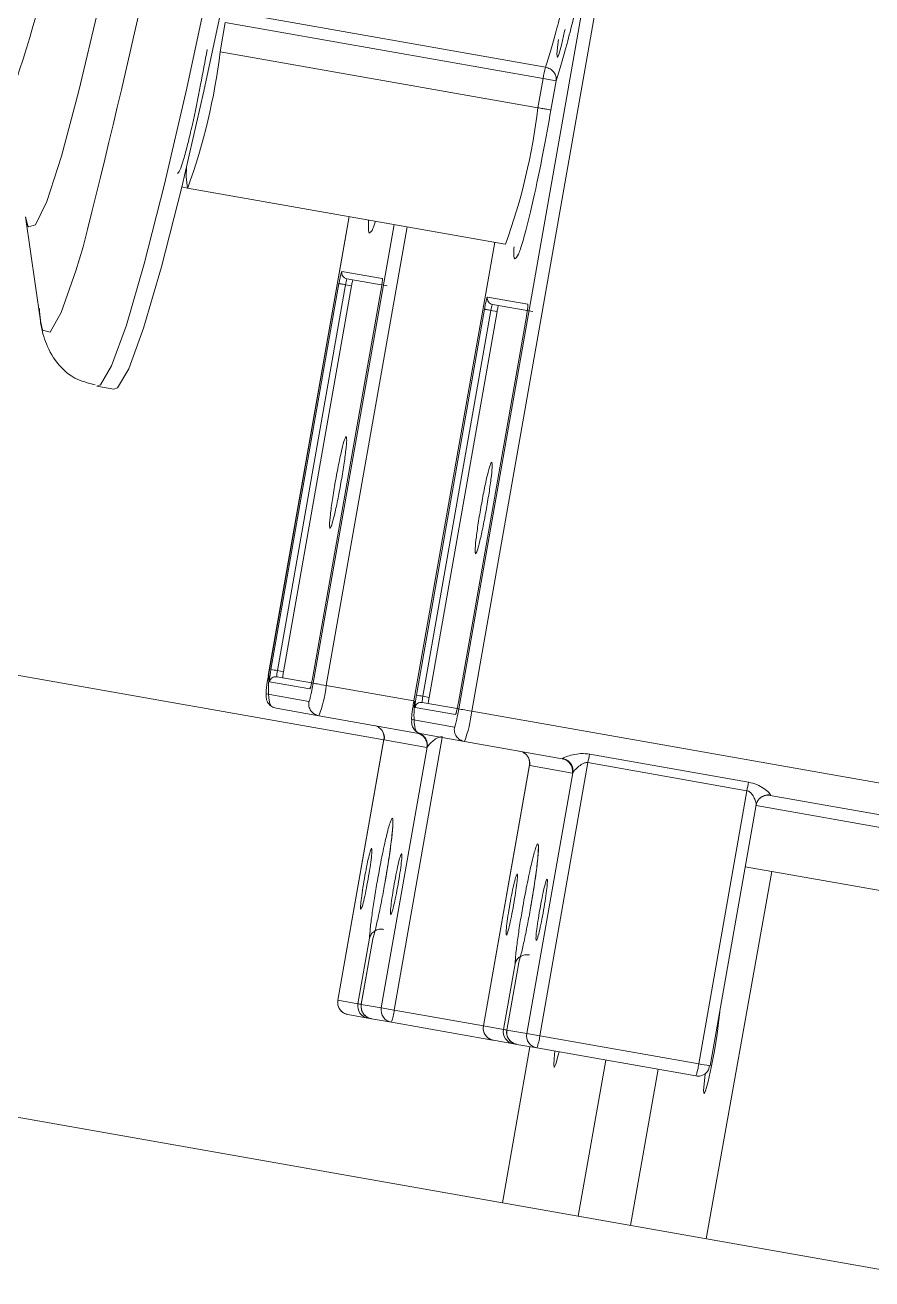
# Model space of a CAD drawing. Header units: millimetres. Extents: x 0 to 1189, y 0 to 841.
# Drawn here: x 926.874 to 929.597, y 561.738 to 565.77 of the extents above; entities that cross this region are included whole.
import ezdxf

# ---------------------------------------------------------------- set-up
doc = ezdxf.new("R2010")
doc.units = ezdxf.units.MM
doc.layers.get('0').update_dxf_attribs({"lineweight": 18})

msp = doc.modelspace()

# ---------------------------------------------------------------- linework, layer by layer
at = {"color": 7, "linetype": 'Continuous', "lineweight": 15}
for p, q in [((928.2686, 563.5708), (928.7504, 566.3033)), ((928.3103, 563.5635), (928.7921, 566.2959)), ((928.5478, 565.6343), (927.5255, 565.8145)), ((927.5011, 565.6843), (927.5177, 565.7786)), ((927.5177, 565.7786), (928.54, 565.5983)), ((927.5011, 565.6843), (928.5233, 565.5041)), ((928.54, 565.5983), (928.5233, 565.5041)), ((928.5817, 565.591), (928.54, 565.5983)), ((928.5817, 565.591), (928.5651, 565.4967)), ((927.3776, 565.2492), (927.3958, 565.2459)), ((927.3958, 565.2459), (928.4181, 565.0657)), ((926.8756, 565.1529), (926.9233, 564.8186)), ((927.9162, 565.1542), (927.6561, 563.6788)), ((927.8006, 563.6534), (928.0607, 565.1287)), ((928.3843, 565.0716), (928.1241, 563.5963)), ((928.4181, 565.0657), (928.419, 565.0658)), ((927.8926, 564.9775), (928.0226, 564.9546)), ((927.6645, 563.6977), (927.8833, 564.9385)), ((927.9041, 564.9348), (927.6853, 563.694)), ((927.9238, 564.9314), (927.705, 563.6905)), ((927.9041, 564.9348), (927.9238, 564.9314)), ((928.0387, 564.9314), (927.9088, 564.9543)), ((928.018, 564.9148), (927.7992, 563.6739)), ((928.018, 564.9148), (927.7992, 563.6739)), ((928.018, 564.9148), (928.018, 564.9148)), ((928.3606, 564.895), (928.4906, 564.8721)), ((928.1325, 563.6151), (928.3513, 564.856)), ((928.3722, 564.8523), (928.1534, 563.6115)), ((928.3918, 564.8489), (928.173, 563.608)), ((928.3722, 564.8523), (928.3918, 564.8489)), ((928.5068, 564.8489), (928.3768, 564.8718)), ((928.486, 564.8322), (928.2672, 563.5914)), ((928.4861, 564.8322), (928.2673, 563.5914)), ((928.486, 564.8322), (928.4861, 564.8322)), ((927.1043, 564.6088), (927.1592, 564.5991)), ((928.0274, 563.4712), (923.0115, 564.3557)), ((927.705, 563.6905), (927.6853, 563.694)), ((927.7899, 563.6349), (927.6599, 563.6579)), ((927.6831, 563.6741), (927.8017, 563.6532)), ((927.6494, 563.6191), (927.7865, 563.5949)), ((928.173, 563.608), (928.1534, 563.6115)), ((927.8189, 563.5486), (927.6817, 563.5728)), ((928.2579, 563.5524), (928.128, 563.5753)), ((928.1511, 563.5916), (928.2698, 563.5706)), ((927.8189, 563.5486), (928.1334, 563.4931)), ((928.1174, 563.5366), (928.2546, 563.5124)), ((928.0274, 563.4882), (928.0288, 563.4763)), ((928.2869, 563.4661), (928.1498, 563.4902)), ((928.0278, 563.4736), (927.8798, 562.6341)), ((928.0277, 563.4726), (927.8799, 562.6341)), ((928.0194, 562.6095), (928.1673, 563.448)), ((928.0287, 563.471), (928.0277, 563.4726)), ((928.0287, 563.471), (928.1658, 563.4468)), ((928.1673, 563.448), (928.1658, 563.4468)), ((928.2869, 563.4661), (928.6015, 563.4106)), ((928.4955, 563.4056), (928.4969, 563.3938)), ((928.5292, 562.5196), (928.6841, 563.3981)), ((928.6841, 563.3981), (929.1952, 563.3079)), ((929.2008, 563.3354), (928.6896, 563.4255)), ((928.4958, 563.3911), (928.3478, 562.5516)), ((928.4957, 563.3901), (928.3479, 562.5516)), ((928.4875, 562.527), (928.6353, 563.3655)), ((928.4967, 563.3884), (928.4957, 563.3901)), ((928.4967, 563.3884), (928.6339, 563.3643)), ((928.6353, 563.3655), (928.6339, 563.3643)), ((929.1952, 563.3079), (929.0403, 562.4295)), ((929.2253, 563.2654), (929.2307, 563.276)), ((929.2699, 563.2927), (932.2577, 562.7659)), ((929.0773, 562.423), (929.2253, 563.2624)), ((929.2236, 563.2603), (929.2251, 563.2615)), ((930.3203, 563.0669), (929.2249, 563.26)), ((929.0645, 561.8667), (929.2756, 563.048)), ((929.2756, 563.048), (929.1902, 563.0631)), ((929.2756, 563.048), (932.2245, 562.5281)), ((927.9442, 562.6228), (927.9814, 562.8337)), ((927.9922, 562.8318), (927.955, 562.6209)), ((927.9922, 562.8318), (927.9551, 562.6208)), ((927.9922, 562.8318), (927.9922, 562.8318)), ((928.4123, 562.5402), (928.4495, 562.7512)), ((924.231, 562.719), (929.7955, 561.7378)), ((928.4602, 562.7493), (928.423, 562.5383)), ((928.4603, 562.7493), (928.4231, 562.5383)), ((928.4602, 562.7493), (928.4603, 562.7493)), ((927.8799, 562.6341), (927.8798, 562.6341)), ((927.8799, 562.6341), (927.9442, 562.6228)), ((927.9551, 562.6208), (927.955, 562.6209)), ((927.9551, 562.6208), (928.0194, 562.6095)), ((928.0194, 562.6095), (928.0611, 562.6021)), ((927.9122, 562.5878), (927.9766, 562.5764)), ((927.9766, 562.5764), (927.9874, 562.5745)), ((927.9874, 562.5745), (928.0518, 562.5632)), ((928.3775, 562.5057), (928.0518, 562.5632)), ((928.3479, 562.5516), (928.3478, 562.5516)), ((928.3479, 562.5516), (928.4123, 562.5402)), ((928.4231, 562.5383), (928.423, 562.5383)), ((928.4231, 562.5383), (928.4875, 562.527)), ((928.4875, 562.527), (928.5292, 562.5196)), ((929.0403, 562.4295), (928.5292, 562.5196)), ((928.3803, 562.5053), (928.4446, 562.4939)), ((928.4967, 562.4847), (928.4093, 561.9823)), ((928.4446, 562.4939), (928.4555, 562.492)), ((928.4555, 562.492), (928.5198, 562.4806)), ((929.031, 562.3905), (928.5198, 562.4806)), ((928.6527, 561.9394), (928.7412, 562.4416)), ((928.9097, 562.4119), (928.8211, 561.9096))]:
    msp.add_line(p, q, dxfattribs=at)
at = {"color": 8, "linetype": 'Continuous', "lineweight": 15}
for p, q in [((927.9163, 565.1542), (927.6562, 563.6788)), ((927.8423, 563.646), (928.1024, 565.1213)), ((928.3844, 565.0716), (928.1242, 563.5963)), ((927.6562, 563.6788), (927.6561, 563.6788)), ((927.7992, 563.6739), (927.7992, 563.6739)), ((928.1241, 563.5963), (927.8423, 563.646)), ((928.1242, 563.5963), (928.1241, 563.5963)), ((928.2673, 563.5914), (928.2672, 563.5914)), ((932.2751, 562.8644), (928.3103, 563.5635)), ((928.0611, 562.6021), (928.2157, 563.4786)), ((928.3478, 562.5516), (928.0611, 562.6021))]:
    msp.add_line(p, q, dxfattribs=at)
for points in [[(927.5807, 568.7241), (927.5801, 568.7124), (927.5636, 568.5068), (927.5343, 568.2442), (927.4931, 567.9347), (927.4418, 567.5903), (927.3822, 567.224), (927.3167, 566.8501), (927.2478, 566.4829), (927.178, 566.1365), (927.1102, 565.8241), (927.0469, 565.5579), (926.9906, 565.3481), (926.9433, 565.2026), (926.907, 565.1271), (926.8851, 565.1211)], [(927.9204, 568.6483), (927.9149, 568.5999), (927.8745, 568.2775), (927.8233, 567.9155), (927.7629, 567.5248), (927.6952, 567.1174), (927.6221, 566.7055), (927.546, 566.3017), (927.4692, 565.9183), (927.3939, 565.5669), (927.3225, 565.2583), (927.2572, 565.0017), (927.1998, 564.805), (927.1522, 564.6741), (927.1158, 564.6131), (927.1041, 564.6088)], [(926.9233, 564.8186), (926.9302, 564.7892), (926.9541, 564.7819), (926.9902, 564.846), (927.0374, 564.9795), (927.0606, 565.0569)], [(927.7925, 563.6419), (927.7909, 563.6387), (927.7899, 563.6349)], [(928.2605, 563.5594), (928.259, 563.5562), (928.2579, 563.5524)]]:
    msp.add_lwpolyline(points, dxfattribs=at)
at = {"color": 7, "linetype": 'Continuous', "lineweight": 15}
for points in [[(927.9686, 568.5795), (927.9294, 568.2679), (927.8782, 567.9058), (927.8178, 567.5151), (927.7501, 567.1077), (927.677, 566.6958), (927.6009, 566.292), (927.5241, 565.9086), (927.4488, 565.5573), (927.3774, 565.2486), (927.3121, 564.992), (927.2547, 564.7953), (927.2071, 564.6644), (927.1707, 564.6034), (927.1592, 564.5991)], [(928.5889, 565.7239), (928.5869, 565.7076), (928.5843, 565.6768), (928.5857, 565.6655), (928.5909, 565.6756), (928.599, 565.7054), (928.6089, 565.7505), (928.6097, 565.7548)], [(927.3933, 565.3149), (927.3914, 565.2815), (927.3958, 565.2459), (927.3967, 565.246)], [(926.8851, 565.1211), (926.883, 565.1246), (926.8756, 565.1529)], [(927.8423, 563.646), (927.8346, 563.6474), (927.827, 563.6487), (927.82, 563.6499), (927.8138, 563.651), (927.8085, 563.652), (927.8045, 563.6527), (927.8018, 563.6531), (927.8006, 563.6534)], [(928.3103, 563.5635), (928.3026, 563.5648), (928.2951, 563.5662), (928.2881, 563.5674), (928.2818, 563.5685), (928.2766, 563.5694), (928.2725, 563.5701), (928.2698, 563.5706), (928.2686, 563.5708)], [(929.2699, 563.2927), (929.2621, 563.2933), (929.2548, 563.2925)], [(929.0613, 562.3971), (929.0586, 562.3751), (929.056, 562.3442), (929.0574, 562.333), (929.0625, 562.3431), (929.0706, 562.3729), (929.0805, 562.418), (929.0906, 562.4714), (929.0994, 562.525), (929.1055, 562.5707), (929.1079, 562.5961)], [(928.5779, 562.4704), (928.5767, 562.46), (928.5741, 562.4292), (928.5755, 562.418), (928.5806, 562.4281), (928.5888, 562.4579), (928.5911, 562.4681)]]:
    msp.add_lwpolyline(points, dxfattribs=at)
for centre, radius, start, end in [((900.7501, 571.7268), 27.1427, 345.77465, 353.57706), ((928.6344, 565.8873), 0.1349, 259.3559, 260.4234), ((928.8702, 565.5452), 0.3345, 164.5452, 170.8503), ((927.9123, 564.974), 0.02, 169.931, 259.9699), ((927.9871, 564.9252), 0.0835, 159.6092, 173.3927), ((928.3803, 564.8915), 0.02, 169.931, 259.9699), ((928.4542, 564.8429), 0.0826, 159.5279, 173.474), ((929.9106, 576.399), 12.8984, 259.97112, 260.06522), ((927.7663, 563.6747), 0.0833, 166.5991, 180.4193), ((927.43, 563.6934), 0.415, 339.5695, 353.4362), ((929.1093, 569.104), 5.5751, 259.9093, 260.127), ((928.2345, 563.5921), 0.0834, 166.5945, 180.39), ((927.8981, 563.6109), 0.415, 339.5695, 353.4362), ((927.9893, 563.478), 0.04, 349.9443, 79.9466), ((927.9898, 563.4798), 0.0386, 349.2584, 24.2987), ((928.1332, 563.4945), 0.00134, 279.5506, 339.6707), ((928.1265, 563.4538), 0.04, 349.9434, 79.9476), ((928.4574, 563.3954), 0.04, 349.9429, 79.958), ((928.4578, 563.3973), 0.0386, 349.2584, 24.2987), ((928.6013, 563.4119), 0.00134, 279.5506, 339.6707), ((928.5945, 563.3712), 0.04, 349.959, 79.9319), ((929.1759, 563.3129), 0.4992, 166.961, 170.1751), ((929.6834, 563.2236), 0.4954, 166.953, 170.1928), ((929.2636, 563.2551), 0.039, 137.0279, 170.5477), ((929.2697, 563.2941), 0.00137, 280.1009, 339.1205), ((927.9192, 562.6271), 0.04, 169.9394, 259.9516), ((927.9836, 562.6158), 0.04, 169.9576, 259.9433), ((927.9944, 562.6139), 0.04, 169.9443, 259.9466), ((928.0588, 562.6025), 0.04, 169.9394, 259.9516), ((927.897, 562.6209), 0.1652, 339.5398, 353.4707), ((928.3872, 562.5446), 0.04, 169.9394, 259.9516), ((928.4516, 562.5333), 0.04, 169.9443, 259.9466), ((928.4624, 562.5313), 0.04, 169.9443, 259.9466), ((928.5268, 562.52), 0.04, 169.9394, 259.9516), ((928.3644, 562.5386), 0.1659, 339.5673, 353.4432), ((928.8751, 562.4485), 0.1664, 339.588, 353.4225), ((929.038, 562.4251), 0.0353, 258.5324, 284.1716), ((929.111, 562.619), 0.1989, 259.5277, 260.2516)]:
    msp.add_arc(centre, radius, start, end, dxfattribs=at)
at = {"color": 8, "linetype": 'Continuous', "lineweight": 15}
for centre, radius, start, end in [((922.8528, 566.9308), 4.2108, 336.9821, 352.8669), ((925.5511, 565.9168), 1.9638, 340.0258, 353.2003), ((926.573, 565.7366), 1.9641, 340.0278, 353.1998), ((929.2639, 563.2548), 0.0394, 79.6931, 137.0398), ((928.4678, 565.5633), 2.9868, 259.9035, 260.1131), ((928.9359, 565.4808), 2.9868, 259.9035, 260.1131), ((933.7055, 588.8101), 26.79, 259.97148, 260.04643)]:
    msp.add_arc(centre, radius, start, end, dxfattribs=at)
at = {"color": 7, "linetype": 'Continuous', "lineweight": 15}
for points, knots in [([(928.5478, 565.6343), (928.5588, 565.6704), (928.5809, 565.7427), (928.6213, 565.9054), (928.6652, 566.0985), (928.6959, 566.249), (928.7112, 566.3243)], [0, 0, 0, 0, 0.1773507, 0.3546985, 0.5320496, 0.7093996, 0.7093996, 0.7093996, 0.7093996]), ([(928.7504, 566.3033), (928.7347, 566.2263), (928.703, 566.0708), (928.6576, 565.8706), (928.6157, 565.7023), (928.5929, 565.6278), (928.5817, 565.591)], [0, 0, 0, 0, 0.1812878, 0.3662801, 0.5512015, 0.7322809, 0.7322809, 0.7322809, 0.7322809]), ([(928.5817, 565.591), (928.5818, 565.5958), (928.5821, 565.6056), (928.5759, 565.6172), (928.5687, 565.6247), (928.5602, 565.6308), (928.5527, 565.6329), (928.5478, 565.6343)], [0, 0, 0, 0, 0.01513825, 0.03027516, 0.03828232, 0.04596516, 0.06062187, 0.06062187, 0.06062187, 0.06062187]), ([(928.5233, 565.5041), (928.5285, 565.5032), (928.5389, 565.5013), (928.5525, 565.4989), (928.5624, 565.4972), (928.5642, 565.4969), (928.5651, 565.4967)], [0, 0, 0, 0, 0.01059063, 0.02118301, 0.03177427, 0.0423666, 0.0423666, 0.0423666, 0.0423666]), ([(927.9829, 565.1024), (927.9827, 565.1023), (927.9793, 565.0974), (927.9773, 565.1095), (927.978, 565.1343), (927.9783, 565.1432)], [0, 0, 0, 0, 0.00112239, 0.0286227, 0.04424361, 0.04424361, 0.04424361, 0.04424361]), ([(928.4509, 565.0199), (928.4508, 565.0197), (928.4474, 565.0149), (928.4453, 565.026), (928.446, 565.0494), (928.4463, 565.057)], [0, 0, 0, 0, 0.00108627, 0.0277015, 0.04061267, 0.04061267, 0.04061267, 0.04061267]), ([(927.8833, 564.9385), (927.8842, 564.9435), (927.8856, 564.9511), (927.8875, 564.9602), (927.8889, 564.9664), (927.8902, 564.9715), (927.8916, 564.9763), (927.8922, 564.977), (927.8926, 564.9775)], [0, 0, 0, 0, 0.00962976, 0.01480514, 0.02010441, 0.0252819, 0.03058249, 0.04021005, 0.04021005, 0.04021005, 0.04021005]), ([(927.8833, 564.9385), (927.8837, 564.9384), (927.8846, 564.9383), (927.8896, 564.9374), (927.8963, 564.9362), (927.9015, 564.9353), (927.9041, 564.9348)], [0, 0, 0, 0, 0.00529667, 0.01059318, 0.01588983, 0.02118434, 0.02118434, 0.02118434, 0.02118434]), ([(927.9238, 564.9314), (927.9242, 564.934), (927.9252, 564.9391), (927.9266, 564.9456), (927.9278, 564.9501), (927.9282, 564.9506), (927.9284, 564.9509)], [0, 0, 0, 0, 0.0050251, 0.01004895, 0.01507207, 0.02009602, 0.02009602, 0.02009602, 0.02009602]), ([(928.0226, 564.9546), (928.0228, 564.954), (928.0231, 564.9531), (928.0228, 564.9481), (928.0223, 564.943), (928.0215, 564.9366), (928.0202, 564.9274), (928.0189, 564.9197), (928.018, 564.9148)], [0, 0, 0, 0, 0.00962679, 0.01480488, 0.02010419, 0.02528161, 0.03057904, 0.04020802, 0.04020802, 0.04020802, 0.04020802]), ([(928.3513, 564.856), (928.3522, 564.8609), (928.3536, 564.8686), (928.3555, 564.8777), (928.3569, 564.8839), (928.3582, 564.8889), (928.3596, 564.8938), (928.3603, 564.8945), (928.3606, 564.895)], [0, 0, 0, 0, 0.009629, 0.01480541, 0.02010364, 0.0252819, 0.03058264, 0.04021051, 0.04021051, 0.04021051, 0.04021051]), ([(926.9199, 564.8582), (926.9207, 564.8458), (926.9227, 564.8144), (926.9317, 564.7677), (926.9603, 564.6988), (927.0231, 564.6323), (927.0766, 564.619), (927.0996, 564.6133)], [0, 0, 0, 0, 0.0594744, 0.1509906, 0.2287045, 0.2871328, 0.3311468, 0.3311468, 0.3311468, 0.3311468]), ([(928.3513, 564.856), (928.3517, 564.8559), (928.3527, 564.8558), (928.3576, 564.8549), (928.3644, 564.8537), (928.3696, 564.8528), (928.3722, 564.8523)], [0, 0, 0, 0, 0.00529571, 0.01059307, 0.01588978, 0.02118434, 0.02118434, 0.02118434, 0.02118434]), ([(928.3918, 564.8489), (928.3923, 564.8514), (928.3932, 564.8566), (928.3947, 564.8631), (928.3959, 564.8675), (928.3963, 564.8681), (928.3965, 564.8683)], [0, 0, 0, 0, 0.00502632, 0.0100507, 0.01507378, 0.02009861, 0.02009861, 0.02009861, 0.02009861]), ([(928.4906, 564.8721), (928.4908, 564.8715), (928.4911, 564.8706), (928.4908, 564.8656), (928.4903, 564.8605), (928.4895, 564.8541), (928.4882, 564.8449), (928.4869, 564.8372), (928.4861, 564.8322)], [0, 0, 0, 0, 0.00962874, 0.01480512, 0.02010466, 0.02528291, 0.03058081, 0.04020879, 0.04020879, 0.04020879, 0.04020879]), ([(927.9066, 564.447), (927.905, 564.445), (927.9019, 564.441), (927.8929, 564.4073), (927.8822, 564.3589), (927.8751, 564.3202), (927.8715, 564.3009)], [0, 0, 0, 0, 0.0376917, 0.0753836, 0.1130742, 0.1507673, 0.1507673, 0.1507673, 0.1507673]), ([(927.8896, 564.2977), (927.8929, 564.3171), (927.8994, 564.3558), (927.9059, 564.405), (927.909, 564.4397), (927.9074, 564.4446), (927.9066, 564.447)], [0, 0, 0, 0, 0.0376901, 0.0753828, 0.1130767, 0.1507683, 0.1507683, 0.1507683, 0.1507683]), ([(928.3746, 564.3645), (928.3731, 564.3625), (928.3699, 564.3584), (928.3609, 564.3248), (928.3502, 564.2763), (928.3431, 564.2377), (928.3396, 564.2183)], [0, 0, 0, 0, 0.0376918, 0.0753845, 0.1130746, 0.1507675, 0.1507675, 0.1507675, 0.1507675]), ([(928.3576, 564.2152), (928.3609, 564.2345), (928.3675, 564.2733), (928.374, 564.3225), (928.377, 564.3572), (928.3754, 564.362), (928.3746, 564.3645)], [0, 0, 0, 0, 0.0376899, 0.0753813, 0.1130751, 0.1507683, 0.1507683, 0.1507683, 0.1507683]), ([(927.8715, 564.3009), (927.8682, 564.2815), (927.8617, 564.2427), (927.8552, 564.1935), (927.8521, 564.1588), (927.8537, 564.154), (927.8545, 564.1516)], [0, 0, 0, 0, 0.0376907, 0.0753821, 0.1130764, 0.1507681, 0.1507681, 0.1507681, 0.1507681]), ([(927.8545, 564.1516), (927.8561, 564.1536), (927.8592, 564.1576), (927.8682, 564.1912), (927.8789, 564.2397), (927.886, 564.2784), (927.8896, 564.2977)], [0, 0, 0, 0, 0.0376916, 0.0753841, 0.1130757, 0.1507677, 0.1507677, 0.1507677, 0.1507677]), ([(928.3396, 564.2183), (928.3363, 564.199), (928.3297, 564.1602), (928.3232, 564.111), (928.3202, 564.0763), (928.3218, 564.0715), (928.3225, 564.069)], [0, 0, 0, 0, 0.0376898, 0.0753875, 0.1130769, 0.1507682, 0.1507682, 0.1507682, 0.1507682]), ([(928.3225, 564.069), (928.3241, 564.071), (928.3273, 564.0751), (928.3363, 564.1087), (928.347, 564.1572), (928.3541, 564.1958), (928.3576, 564.2152)], [0, 0, 0, 0, 0.0376932, 0.0753847, 0.1130749, 0.1507673, 0.1507673, 0.1507673, 0.1507673]), ([(927.6562, 563.6788), (927.6549, 563.6714), (927.653, 563.6599), (927.651, 563.6461), (927.6498, 563.6366), (927.649, 563.6289), (927.6486, 563.6213), (927.649, 563.62), (927.6494, 563.6191)], [0, 0, 0, 0, 0.01444027, 0.02220466, 0.0301543, 0.03792126, 0.0458701, 0.06031308, 0.06031308, 0.06031308, 0.06031308]), ([(927.6584, 563.6784), (927.658, 563.6736), (927.6573, 563.6635), (927.6567, 563.6473), (927.6564, 563.6306), (927.6569, 563.6144), (927.6582, 563.6003), (927.6605, 563.5892), (927.6636, 563.5814), (927.6664, 563.5792), (927.6678, 563.5781)], [0, 0, 0, 0, 0.0106814, 0.0224494, 0.0351397, 0.0485448, 0.0623537, 0.0762372, 0.0898816, 0.1030145, 0.1030145, 0.1030145, 0.1030145]), ([(927.6599, 563.6579), (927.6597, 563.6584), (927.6594, 563.6593), (927.6597, 563.6643), (927.6602, 563.6694), (927.661, 563.6758), (927.6623, 563.685), (927.6636, 563.6927), (927.6645, 563.6977)], [0, 0, 0, 0, 0.00962713, 0.01480535, 0.02010481, 0.02528236, 0.03058041, 0.04020901, 0.04020901, 0.04020901, 0.04020901]), ([(927.7027, 563.6706), (927.7026, 563.6709), (927.7024, 563.6716), (927.7028, 563.6762), (927.7037, 563.6828), (927.7045, 563.6879), (927.705, 563.6905)], [0, 0, 0, 0, 0.0050236, 0.01004891, 0.01507467, 0.0201028, 0.0201028, 0.0201028, 0.0201028]), ([(927.6599, 563.6579), (927.6607, 563.6604), (927.6622, 563.6654), (927.6679, 563.6711), (927.6752, 563.6746), (927.6804, 563.6742), (927.6831, 563.6741)], [0, 0, 0, 0, 0.00782349, 0.01564879, 0.02347297, 0.03130101, 0.03130101, 0.03130101, 0.03130101]), ([(927.7865, 563.5949), (927.7871, 563.5956), (927.788, 563.5967), (927.7902, 563.6039), (927.7921, 563.6114), (927.7942, 563.6208), (927.7971, 563.6344), (927.7992, 563.6459), (927.8006, 563.6534)], [0, 0, 0, 0, 0.01444455, 0.02221238, 0.03015721, 0.03792953, 0.04587797, 0.06032298, 0.06032298, 0.06032298, 0.06032298]), ([(927.7992, 563.6739), (927.7983, 563.669), (927.7969, 563.6613), (927.795, 563.6522), (927.7936, 563.646), (927.7923, 563.641), (927.7909, 563.6362), (927.7903, 563.6354), (927.7899, 563.6349)], [0, 0, 0, 0, 0.0096292, 0.01480464, 0.02010399, 0.02528215, 0.0305828, 0.0402105, 0.0402105, 0.0402105, 0.0402105]), ([(927.6817, 563.5728), (927.6767, 563.5743), (927.6666, 563.5773), (927.6552, 563.5887), (927.6484, 563.6033), (927.649, 563.6138), (927.6494, 563.6191)], [0, 0, 0, 0, 0.01565186, 0.03130041, 0.04694988, 0.06260242, 0.06260242, 0.06260242, 0.06260242]), ([(928.128, 563.5753), (928.1278, 563.5759), (928.1274, 563.5768), (928.1277, 563.5818), (928.1282, 563.5869), (928.129, 563.5933), (928.1303, 563.6025), (928.1317, 563.6102), (928.1325, 563.6151)], [0, 0, 0, 0, 0.00962687, 0.01480501, 0.02010437, 0.02528184, 0.03057932, 0.04020802, 0.04020802, 0.04020802, 0.04020802]), ([(928.1708, 563.5881), (928.1706, 563.5884), (928.1704, 563.5891), (928.1708, 563.5937), (928.1717, 563.6002), (928.1726, 563.6054), (928.173, 563.608)], [0, 0, 0, 0, 0.00502351, 0.01004872, 0.0150744, 0.02010182, 0.02010182, 0.02010182, 0.02010182]), ([(927.7865, 563.5949), (927.7862, 563.5896), (927.7856, 563.5791), (927.7924, 563.5645), (927.8038, 563.5531), (927.8138, 563.5501), (927.8189, 563.5486)], [0, 0, 0, 0, 0.01565249, 0.03130203, 0.04695487, 0.06260115, 0.06260115, 0.06260115, 0.06260115]), ([(928.1242, 563.5963), (928.123, 563.5889), (928.121, 563.5774), (928.119, 563.5636), (928.1178, 563.5541), (928.1171, 563.5463), (928.1166, 563.5388), (928.1171, 563.5374), (928.1174, 563.5366)], [0, 0, 0, 0, 0.01444026, 0.02221139, 0.03015512, 0.03792356, 0.04587079, 0.06031376, 0.06031376, 0.06031376, 0.06031376]), ([(928.1264, 563.5959), (928.1261, 563.5911), (928.1254, 563.581), (928.1247, 563.5648), (928.1245, 563.548), (928.1249, 563.5319), (928.1262, 563.5177), (928.1285, 563.5066), (928.1316, 563.4988), (928.1344, 563.4966), (928.1358, 563.4956)], [0, 0, 0, 0, 0.0106819, 0.0224499, 0.0351394, 0.0485443, 0.062353, 0.0762364, 0.0898819, 0.1030126, 0.1030126, 0.1030126, 0.1030126]), ([(928.128, 563.5753), (928.1287, 563.5778), (928.1302, 563.5829), (928.1359, 563.5886), (928.1432, 563.592), (928.1485, 563.5917), (928.1511, 563.5916)], [0, 0, 0, 0, 0.00782349, 0.0156488, 0.02347845, 0.03130053, 0.03130053, 0.03130053, 0.03130053]), ([(928.2546, 563.5124), (928.2552, 563.5131), (928.2561, 563.5142), (928.2582, 563.5214), (928.2601, 563.5289), (928.2623, 563.5382), (928.2651, 563.5519), (928.2672, 563.5634), (928.2686, 563.5708)], [0, 0, 0, 0, 0.01444336, 0.02221125, 0.03015711, 0.03792776, 0.04587593, 0.0603201, 0.0603201, 0.0603201, 0.0603201]), ([(928.2673, 563.5914), (928.2664, 563.5864), (928.265, 563.5788), (928.263, 563.5697), (928.2616, 563.5635), (928.2603, 563.5584), (928.2589, 563.5536), (928.2583, 563.5529), (928.2579, 563.5524)], [0, 0, 0, 0, 0.00962924, 0.01480541, 0.02010459, 0.025282, 0.0305808, 0.04021008, 0.04021008, 0.04021008, 0.04021008]), ([(927.9961, 563.5174), (927.999, 563.5167), (928.0052, 563.5153), (928.0135, 563.5104), (928.0208, 563.5035), (928.0239, 563.4976), (928.0254, 563.4947)], [0, 0, 0, 0, 0.00898864, 0.01857762, 0.02854633, 0.03861351, 0.03861351, 0.03861351, 0.03861351]), ([(928.1498, 563.4902), (928.1447, 563.4917), (928.1346, 563.4947), (928.1232, 563.5061), (928.1164, 563.5208), (928.1171, 563.5313), (928.1174, 563.5366)], [0, 0, 0, 0, 0.0156518, 0.03130031, 0.04694982, 0.06260241, 0.06260241, 0.06260241, 0.06260241]), ([(928.1345, 563.494), (928.1393, 563.4926), (928.1468, 563.4905), (928.1552, 563.484), (928.1606, 563.4778), (928.1646, 563.4707), (928.168, 563.4607), (928.1676, 563.453), (928.1673, 563.448)], [0, 0, 0, 0, 0.01496448, 0.02302783, 0.03125322, 0.03947576, 0.04753612, 0.06250671, 0.06250671, 0.06250671, 0.06250671]), ([(928.1673, 563.448), (928.1678, 563.4489), (928.1689, 563.451), (928.1742, 563.4572), (928.1835, 563.4665), (928.1953, 563.4758), (928.2055, 563.4801), (928.2119, 563.481), (928.2147, 563.4808), (928.216, 563.4806)], [0, 0, 0, 0, 0.00711099, 0.01528198, 0.03054412, 0.04579497, 0.05428593, 0.05787533, 0.06115928, 0.06115928, 0.06115928, 0.06115928]), ([(928.2546, 563.5124), (928.2543, 563.5071), (928.2536, 563.4966), (928.2604, 563.482), (928.2718, 563.4706), (928.2819, 563.4676), (928.2869, 563.4661)], [0, 0, 0, 0, 0.01565254, 0.03130213, 0.04695071, 0.06260242, 0.06260242, 0.06260242, 0.06260242]), ([(928.4641, 563.4349), (928.4671, 563.4342), (928.4732, 563.4328), (928.4816, 563.4278), (928.4889, 563.4209), (928.4919, 563.4151), (928.4934, 563.4122)], [0, 0, 0, 0, 0.00898762, 0.01857296, 0.02854159, 0.03861127, 0.03861127, 0.03861127, 0.03861127]), ([(928.6896, 563.4255), (928.6802, 563.4264), (928.6614, 563.4283), (928.6346, 563.4234), (928.6157, 563.4178), (928.6051, 563.4136), (928.6034, 563.4122), (928.6025, 563.4115)], [0, 0, 0, 0, 0.022444, 0.04484519, 0.06718314, 0.07887175, 0.08967864, 0.08967864, 0.08967864, 0.08967864]), ([(928.6025, 563.4115), (928.6074, 563.4101), (928.6149, 563.4079), (928.6232, 563.4014), (928.6287, 563.3953), (928.6327, 563.3881), (928.6361, 563.3782), (928.6356, 563.3705), (928.6353, 563.3655)], [0, 0, 0, 0, 0.0149644, 0.0230277, 0.03124924, 0.03947446, 0.04753477, 0.06250566, 0.06250566, 0.06250566, 0.06250566]), ([(928.6353, 563.3655), (928.6358, 563.3664), (928.6369, 563.3684), (928.6422, 563.3747), (928.6515, 563.384), (928.6633, 563.3933), (928.6736, 563.3976), (928.6799, 563.3985), (928.6827, 563.3982), (928.6841, 563.3981)], [0, 0, 0, 0, 0.00710872, 0.01527961, 0.03054434, 0.04579408, 0.05428549, 0.05787465, 0.06115373, 0.06115373, 0.06115373, 0.06115373]), ([(929.2709, 563.2936), (929.2709, 563.2944), (929.2709, 563.2962), (929.2643, 563.3035), (929.2502, 563.3148), (929.228, 563.3284), (929.2098, 563.3331), (929.2008, 563.3354)], [0, 0, 0, 0, 0.01011022, 0.02104179, 0.04200547, 0.06300174, 0.08399687, 0.08399687, 0.08399687, 0.08399687]), ([(929.1952, 563.3079), (929.1965, 563.3076), (929.1993, 563.307), (929.2048, 563.3039), (929.2126, 563.2964), (929.2197, 563.2838), (929.224, 563.2721), (929.2256, 563.2646), (929.2253, 563.2625), (929.2251, 563.2615)], [0, 0, 0, 0, 0.00314131, 0.00658171, 0.01470335, 0.02934134, 0.04395744, 0.05181075, 0.058635, 0.058635, 0.058635, 0.058635]), ([(929.2349, 563.2815), (929.2377, 563.284), (929.2433, 563.289), (929.2511, 563.2914), (929.255, 563.2925)], [0, 0, 0, 0, 0.01178628, 0.02321821, 0.02321821, 0.02321821, 0.02321821]), ([(928.0067, 563.0179), (928.0116, 563.0445), (928.0213, 563.0976), (928.0361, 563.1648), (928.0482, 563.2093), (928.0559, 563.2243), (928.058, 563.2076), (928.0541, 563.1617), (928.045, 563.0935), (928.036, 563.0402), (928.0315, 563.0135)], [0, 0, 0, 0, 0.051913, 0.1038289, 0.155738, 0.2076503, 0.2595617, 0.3114739, 0.3633859, 0.4152986, 0.4152986, 0.4152986, 0.4152986]), ([(928.0563, 563.2029), (928.0563, 563.203), (928.0562, 563.2036), (928.0565, 563.1996), (928.0559, 563.1867), (928.053, 563.1543), (928.0458, 563.1001), (928.0375, 563.0484), (928.0324, 563.0191), (928.0314, 563.0135)], [0, 0, 0, 0, 0.0008295, 0.0152378, 0.0405421, 0.0799536, 0.128681, 0.1795717, 0.1913669, 0.1913669, 0.1913669, 0.1913669]), ([(927.965, 563.0253), (927.9673, 563.0381), (927.972, 563.0639), (927.9792, 563.0964), (927.9851, 563.118), (927.9888, 563.1253), (927.9898, 563.1172), (927.9879, 563.0949), (927.9835, 563.0619), (927.9792, 563.0361), (927.977, 563.0232)], [0, 0, 0, 0, 0.0251402, 0.0502871, 0.0754315, 0.1005771, 0.1257225, 0.150868, 0.17601, 0.2011537, 0.2011537, 0.2011537, 0.2011537]), ([(928.4747, 562.9354), (928.4796, 562.962), (928.4894, 563.0151), (928.5042, 563.0823), (928.5162, 563.1268), (928.5239, 563.1418), (928.526, 563.1251), (928.5221, 563.0791), (928.5131, 563.0109), (928.5041, 562.9577), (928.4996, 562.931)], [0, 0, 0, 0, 0.0519132, 0.1038284, 0.1557396, 0.2076508, 0.2595627, 0.3114756, 0.3633876, 0.4153008, 0.4153008, 0.4153008, 0.4153008]), ([(928.5243, 563.1204), (928.5243, 563.1205), (928.5243, 563.1211), (928.5246, 563.1171), (928.524, 563.1042), (928.521, 563.0718), (928.5138, 563.0176), (928.5056, 562.9658), (928.5004, 562.9365), (928.4995, 562.931)], [0, 0, 0, 0, 0.0008316, 0.0152379, 0.0405422, 0.079954, 0.1286815, 0.1795716, 0.1913675, 0.1913675, 0.1913675, 0.1913675]), ([(928.0612, 563.0083), (928.0636, 563.0212), (928.0683, 563.0469), (928.0755, 563.0795), (928.0813, 563.101), (928.085, 563.1083), (928.086, 563.1002), (928.0842, 563.0779), (928.0798, 563.0449), (928.0754, 563.0191), (928.0732, 563.0062)], [0, 0, 0, 0, 0.0251406, 0.0502866, 0.075431, 0.1005767, 0.1257223, 0.1508678, 0.1760099, 0.2011537, 0.2011537, 0.2011537, 0.2011537]), ([(928.433, 562.9427), (928.4354, 562.9556), (928.4401, 562.9814), (928.4473, 563.0139), (928.4531, 563.0355), (928.4568, 563.0427), (928.4578, 563.0346), (928.456, 563.0124), (928.4516, 562.9793), (928.4472, 562.9535), (928.445, 562.9406)], [0, 0, 0, 0, 0.0251406, 0.0502866, 0.075431, 0.1005767, 0.1257223, 0.1508678, 0.1760099, 0.2011537, 0.2011537, 0.2011537, 0.2011537]), ([(927.977, 563.0232), (927.9746, 563.0103), (927.9699, 562.9845), (927.9627, 562.952), (927.9569, 562.9304), (927.9531, 562.9232), (927.9521, 562.9313), (927.954, 562.9535), (927.9584, 562.9866), (927.9628, 563.0124), (927.965, 563.0253)], [0, 0, 0, 0, 0.025149, 0.050296, 0.0754414, 0.1005881, 0.1257347, 0.1508812, 0.1760254, 0.2011772, 0.2011772, 0.2011772, 0.2011772]), ([(927.9814, 562.8337), (927.9821, 562.8433), (927.9835, 562.8629), (927.9892, 562.9083), (927.997, 562.9613), (928.0035, 562.9993), (928.0067, 563.0179)], [0, 0, 0, 0, 0.0455815, 0.0930138, 0.140439, 0.1860176, 0.1860176, 0.1860176, 0.1860176]), ([(928.0315, 563.0135), (928.0281, 562.9949), (928.0213, 562.957), (928.0105, 562.9046), (928.0003, 562.86), (927.9949, 562.8411), (927.9922, 562.8318)], [0, 0, 0, 0, 0.0455859, 0.0930152, 0.1404366, 0.1860217, 0.1860217, 0.1860217, 0.1860217]), ([(928.0732, 563.0062), (928.0709, 562.9933), (928.0661, 562.9676), (928.059, 562.935), (928.0531, 562.9135), (928.0494, 562.9062), (928.0484, 562.9143), (928.0503, 562.9366), (928.0547, 562.9696), (928.059, 562.9954), (928.0612, 563.0083)], [0, 0, 0, 0, 0.0251472, 0.0502924, 0.075436, 0.1005795, 0.1257242, 0.1508647, 0.1760123, 0.2011553, 0.2011553, 0.2011553, 0.2011553]), ([(928.5293, 562.9258), (928.5316, 562.9386), (928.5363, 562.9644), (928.5435, 562.9969), (928.5494, 563.0185), (928.5531, 563.0258), (928.5541, 563.0176), (928.5522, 562.9954), (928.5478, 562.9624), (928.5435, 562.9366), (928.5413, 562.9237)], [0, 0, 0, 0, 0.0251402, 0.0502861, 0.075432, 0.1005758, 0.1257213, 0.1508683, 0.1760104, 0.2011537, 0.2011537, 0.2011537, 0.2011537]), ([(928.445, 562.9406), (928.4427, 562.9278), (928.4379, 562.902), (928.4308, 562.8695), (928.4249, 562.8479), (928.4212, 562.8406), (928.4202, 562.8487), (928.4221, 562.871), (928.4265, 562.904), (928.4308, 562.9298), (928.433, 562.9427)], [0, 0, 0, 0, 0.0251491, 0.0502962, 0.0754417, 0.1005885, 0.1257351, 0.1508817, 0.1760249, 0.2011772, 0.2011772, 0.2011772, 0.2011772]), ([(928.4495, 562.7512), (928.4501, 562.7608), (928.4515, 562.7804), (928.4572, 562.8258), (928.465, 562.8788), (928.4715, 562.9168), (928.4747, 562.9354)], [0, 0, 0, 0, 0.0455834, 0.0930139, 0.1404398, 0.1860181, 0.1860181, 0.1860181, 0.1860181]), ([(928.4996, 562.931), (928.4962, 562.9124), (928.4893, 562.8745), (928.4785, 562.822), (928.4683, 562.7774), (928.4629, 562.7585), (928.4603, 562.7493)], [0, 0, 0, 0, 0.0455856, 0.0930141, 0.1404425, 0.1860216, 0.1860216, 0.1860216, 0.1860216]), ([(928.5413, 562.9237), (928.5389, 562.9108), (928.5342, 562.885), (928.527, 562.8525), (928.5212, 562.8309), (928.5175, 562.8237), (928.5164, 562.8318), (928.5183, 562.854), (928.5227, 562.8871), (928.5271, 562.9129), (928.5293, 562.9258)], [0, 0, 0, 0, 0.0251468, 0.0502919, 0.075437, 0.1005804, 0.1257232, 0.1508652, 0.1760128, 0.2011553, 0.2011553, 0.2011553, 0.2011553]), ([(927.9814, 562.8337), (927.983, 562.8382), (927.986, 562.8472), (927.9958, 562.8558), (928.0051, 562.8603), (928.0152, 562.863), (928.023, 562.8624), (928.028, 562.862)], [0, 0, 0, 0, 0.01500682, 0.03001241, 0.03797406, 0.0455917, 0.06009898, 0.06009898, 0.06009898, 0.06009898]), ([(928.4495, 562.7512), (928.451, 562.7557), (928.4541, 562.7647), (928.4639, 562.7733), (928.4732, 562.7777), (928.4833, 562.7805), (928.491, 562.7799), (928.4961, 562.7795)], [0, 0, 0, 0, 0.01500602, 0.030016, 0.03797786, 0.0455957, 0.06010343, 0.06010343, 0.06010343, 0.06010343]), ([(927.8798, 562.6341), (927.8793, 562.6289), (927.8788, 562.6221), (927.8809, 562.6157), (927.8814, 562.6143)], [0, 0, 0, 0, 0.01552683, 0.0201009, 0.0201009, 0.0201009, 0.0201009]), ([(927.8814, 562.6143), (927.8816, 562.6137), (927.8828, 562.6097), (927.887, 562.6026), (927.8953, 562.5944), (927.9043, 562.5891), (927.9104, 562.5886), (927.9123, 562.5884)], [0, 0, 0, 0, 0.00188787, 0.01256162, 0.02411793, 0.03701982, 0.04263786, 0.04263786, 0.04263786, 0.04263786]), ([(927.955, 562.6209), (927.9546, 562.6156), (927.9542, 562.6083), (927.9574, 562.5978), (927.9604, 562.5931), (927.9622, 562.5902)], [0, 0, 0, 0, 0.01551198, 0.02196451, 0.03234427, 0.03234427, 0.03234427, 0.03234427]), ([(927.9622, 562.5902), (927.9623, 562.5901), (927.9642, 562.5867), (927.9707, 562.5813), (927.9794, 562.5759), (927.9856, 562.5753), (927.9875, 562.5751)], [0, 0, 0, 0, 0.00028955, 0.01184868, 0.02475783, 0.03038297, 0.03038297, 0.03038297, 0.03038297]), ([(928.3478, 562.5516), (928.3474, 562.5463), (928.3468, 562.5395), (928.349, 562.5332), (928.3495, 562.5317)], [0, 0, 0, 0, 0.01552651, 0.02009873, 0.02009873, 0.02009873, 0.02009873]), ([(928.3495, 562.5317), (928.3496, 562.5311), (928.3508, 562.5271), (928.3551, 562.5201), (928.3633, 562.5119), (928.3723, 562.5066), (928.3785, 562.506), (928.3803, 562.5059)], [0, 0, 0, 0, 0.00188787, 0.01256454, 0.02412086, 0.03702275, 0.04264079, 0.04264079, 0.04264079, 0.04264079]), ([(928.423, 562.5383), (928.4227, 562.5331), (928.4222, 562.5257), (928.4254, 562.5153), (928.4284, 562.5106), (928.4303, 562.5076)], [0, 0, 0, 0, 0.01551198, 0.02196631, 0.03234616, 0.03234616, 0.03234616, 0.03234616]), ([(928.4303, 562.5076), (928.4303, 562.5076), (928.4323, 562.5041), (928.4388, 562.4988), (928.4475, 562.4933), (928.4537, 562.4928), (928.4555, 562.4926)], [0, 0, 0, 0, 0.00028955, 0.01184868, 0.02475783, 0.03038297, 0.03038297, 0.03038297, 0.03038297]), ([(929.0466, 562.3909), (929.0504, 562.3921), (929.058, 562.3945), (929.067, 562.4023), (929.0733, 562.4122), (929.0743, 562.4197), (929.0748, 562.4234)], [0, 0, 0, 0, 0.01185756, 0.02359595, 0.03511623, 0.04629291, 0.04629291, 0.04629291, 0.04629291])]:
    msp.add_open_spline(points, degree=3, knots=knots, dxfattribs=at)
at = {"color": 8, "linetype": 'Continuous', "lineweight": 15}
for points, knots in [([(927.4593, 565.6917), (927.4524, 565.6535), (927.4367, 565.5672), (927.4149, 565.463), (927.3966, 565.3849), (927.3828, 565.3339), (927.3708, 565.2984), (927.3659, 565.2943), (927.3635, 565.2923)], [0, 0, 0, 0, 0.0744981, 0.1687207, 0.2238639, 0.2836706, 0.3470547, 0.4123861, 0.4123861, 0.4123861, 0.4123861]), ([(928.5651, 565.4967), (928.5568, 565.4511), (928.5381, 565.3479), (928.512, 565.2234), (928.49, 565.1301), (928.4736, 565.0691), (928.4595, 565.0271), (928.4537, 565.0223), (928.4509, 565.0199)], [0, 0, 0, 0, 0.0894802, 0.202659, 0.2688979, 0.3407394, 0.4168755, 0.4921506, 0.4921506, 0.4921506, 0.4921506]), ([(928.0005, 565.1393), (927.9976, 565.1304), (927.9899, 565.1063), (927.9856, 565.1039), (927.9829, 565.1024)], [0, 0, 0, 0, 0.01548309, 0.04163074, 0.04163074, 0.04163074, 0.04163074])]:
    msp.add_open_spline(points, degree=3, knots=knots, dxfattribs=at)

doc.saveas('drawing.dxf')
